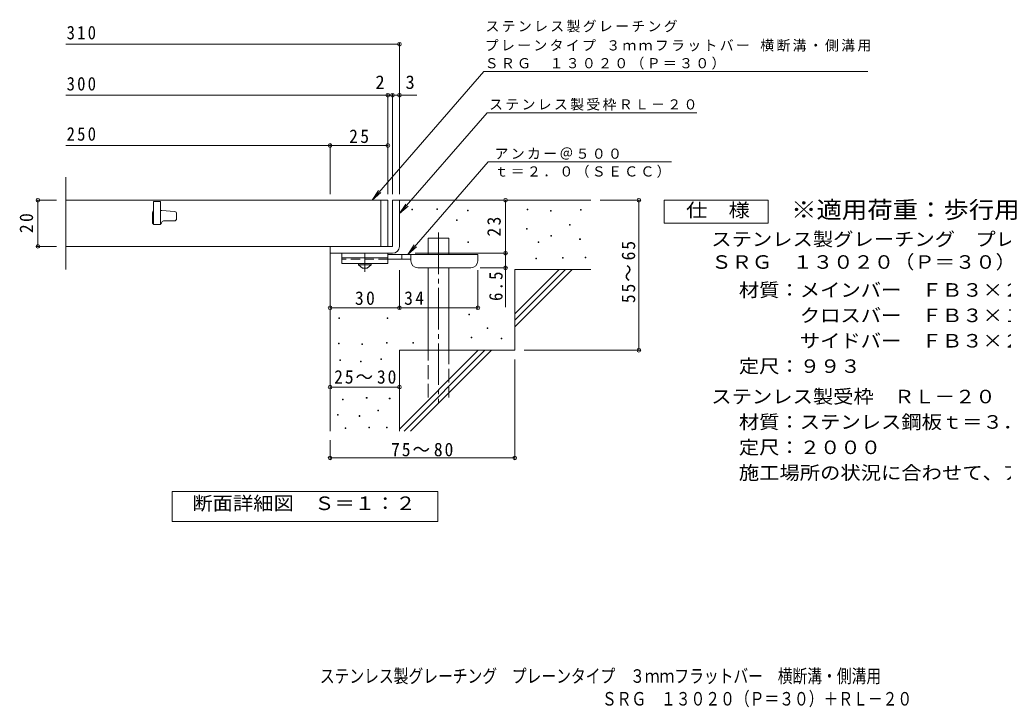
# Model space of a CAD drawing. Units: millimetres at full size; details may follow other scales. Extents: x -302 to 339, y -274 to 237.
# Drawn here: x -301.6 to 124.5, y -274.2 to 23.7 of the extents above; entities that cross this region are included whole.
import ezdxf
from ezdxf.enums import TextEntityAlignment as Align

# ---------------------------------------------------------------- set-up
doc = ezdxf.new("R2010")
doc.units = ezdxf.units.MM
doc.header["$LTSCALE"] = 2
doc.header["$PDMODE"] = 32
doc.header["$PDSIZE"] = 1.6
for name, pattern in [('CHAIN1', [8, 5, -1, 1, -1]), ('CHAIN2', [12, 9, -1, 1, -1]), ('DASHED2', [3, 2, -1]), ('DASHED3', [4, 3, -1])]:
    doc.linetypes.add(name, pattern=pattern)
for name, color, linetype, lineweight in [('D-0', 7, 'Continuous', 9), ('D-1', 2, 'Continuous', 9), ('D-2', 3, 'Continuous', 9), ('D-4', 7, 'Continuous', 9), ('D-5', 7, 'Continuous', 9), ('D-6', 6, 'Continuous', 9), ('D-9', 4, 'Continuous', 9)]:
    doc.layers.add(name, color=color, linetype=linetype, lineweight=lineweight)
doc.layers.add('F-5_F-5ﾚｲﾔ', color=2, linetype='Continuous')
doc.styles.add('ＭＳ ゴシック', font='')
doc.styles.get('ＭＳ ゴシック').set_extended_font_data('MS Gothic')

msp = doc.modelspace()

# ---------------------------------------------------------------- linework, layer by layer
at = {"layer": 'D-0'}
for points in [[(-131.687, -58.713), (-131.687, -58.413), (-131.387, -58.413), (-131.387, -58.713)], [(-120.859, -58.577), (-120.859, -58.277), (-120.559, -58.277), (-120.559, -58.577)], [(-107.595, -59.119), (-107.595, -58.819), (-107.295, -58.819), (-107.295, -59.119)], [(-81.743, -58.713), (-81.743, -58.413), (-81.443, -58.413), (-81.443, -58.713)], [(-71.592, -59.254), (-71.592, -58.954), (-71.292, -58.954), (-71.292, -59.254)], [(-58.599, -58.848), (-58.599, -58.548), (-58.299, -58.548), (-58.299, -58.848)], [(-112.332, -63.315), (-112.332, -63.015), (-112.032, -63.015), (-112.032, -63.315)], [(-82.014, -67.104), (-82.014, -66.804), (-81.714, -66.804), (-81.714, -67.104)], [(-63.471, -65.345), (-63.471, -65.045), (-63.171, -65.045), (-63.171, -65.345)], [(-71.457, -70.082), (-71.457, -69.782), (-71.157, -69.782), (-71.157, -70.082)], [(-59.005, -71.571), (-59.005, -71.271), (-58.705, -71.271), (-58.705, -71.571)], [(-107.46, -72.925), (-107.46, -72.624), (-107.16, -72.624), (-107.16, -72.925)], [(-77.006, -72.925), (-77.006, -72.624), (-76.706, -72.624), (-76.706, -72.925)], [(-77.953, -79.963), (-77.953, -79.663), (-77.653, -79.663), (-77.653, -79.963)], [(-66.449, -79.692), (-66.449, -79.392), (-66.149, -79.392), (-66.149, -79.692)], [(-56.568, -79.557), (-56.568, -79.256), (-56.268, -79.256), (-56.268, -79.557)], [(-163.317, -105.831), (-163.317, -105.531), (-163.017, -105.531), (-163.017, -105.831)], [(-142.38, -105.831), (-142.38, -105.531), (-142.08, -105.531), (-142.08, -105.831)], [(-107.054, -104.19), (-107.054, -103.89), (-106.754, -103.89), (-106.754, -104.19)], [(-99.068, -110.146), (-99.068, -109.845), (-98.768, -109.845), (-98.768, -110.146)], [(-105.971, -114.206), (-105.971, -113.906), (-105.671, -113.906), (-105.671, -114.206)], [(-92.977, -114.612), (-92.977, -114.312), (-92.677, -114.312), (-92.677, -114.612)], [(-163.469, -116.718), (-163.469, -116.418), (-163.169, -116.418), (-163.169, -116.718)], [(-153.343, -117.023), (-153.343, -116.723), (-153.043, -116.723), (-153.043, -117.023)], [(-142.76, -116.414), (-142.76, -116.114), (-142.46, -116.114), (-142.46, -116.414)], [(-131.279, -116.51), (-131.279, -116.209), (-130.979, -116.209), (-130.979, -116.51)], [(-145.197, -123.494), (-145.197, -123.194), (-144.897, -123.194), (-144.897, -123.494)], [(-162.86, -123.951), (-162.86, -123.651), (-162.56, -123.651), (-162.56, -123.951)], [(-154.028, -124.56), (-154.028, -124.26), (-153.728, -124.26), (-153.728, -124.56)], [(-151.44, -140.244), (-151.44, -139.944), (-151.14, -139.944), (-151.14, -140.244)], [(-141.466, -140.625), (-141.466, -140.325), (-141.166, -140.325), (-141.166, -140.625)], [(-161.794, -141.005), (-161.794, -140.705), (-161.494, -140.705), (-161.494, -141.005)], [(-163.926, -147.705), (-163.926, -147.405), (-163.626, -147.405), (-163.626, -147.705)], [(-154.485, -148.162), (-154.485, -147.862), (-154.185, -147.862), (-154.185, -148.162)], [(-146.415, -145.802), (-146.415, -145.502), (-146.115, -145.502), (-146.115, -145.802)], [(-160.652, -153.415), (-160.652, -153.115), (-160.352, -153.115), (-160.352, -153.415)], [(-150.298, -153.111), (-150.298, -152.811), (-149.998, -152.811), (-149.998, -153.111)], [(-142.684, -153.111), (-142.684, -152.811), (-142.384, -152.811), (-142.384, -153.111)]]:
    msp.add_lwpolyline(points, close=True, dxfattribs=at)
at = {"layer": 'D-1'}
for p, q in [((-140.112, -54.523), (-140.112, -74.523)), ((-140.112, -54.523), (-137.112, -54.523)), ((-137.112, -74.523), (-137.112, -54.523)), ((-140.112, -74.523), (-167.112, -74.523)), ((-167.112, -77.523), (-167.112, -74.523)), ((-167.112, -77.523), (-141.112, -77.523)), ((-141.112, -77.523), (-140.112, -77.523))]:
    msp.add_line(p, q, dxfattribs=at)
msp.add_arc((-140.112, -74.523), 3, 270, 0, dxfattribs=at)
at = {"layer": 'D-2'}
for p, q in [((-281.646, -84.523), (-281.646, -44.523)), ((-142.112, -54.523), (-281.646, -54.523)), ((-240.612, -55.023), (-243.612, -55.023)), ((-243.612, -55.023), (-243.612, -65.023)), ((-240.612, -55.023), (-240.612, -65.023)), ((-145.112, -54.523), (-145.112, -74.523)), ((-142.112, -54.523), (-142.112, -74.523)), ((-240.151, -59.023), (-240.612, -59.023)), ((-240.074, -59.026), (-234.536, -59.452)), ((-244.112, -60.023), (-244.112, -64.023)), ((-239.362, -63.523), (-234.612, -63.523)), ((-233.612, -62.523), (-233.612, -60.449)), ((-243.612, -65.023), (-240.612, -65.023)), ((-281.646, -74.523), (-142.112, -74.523))]:
    msp.add_line(p, q, dxfattribs=at)
for centre, radius, start, end in [((-243.112, -60.023), 1, 120.00092, 180), ((-240.151, -60.023), 1, 85.60146, 90), ((-234.612, -60.449), 1, 0, 85.60141), ((-239.362, -64.273), 0.75, 90, 180), ((-234.612, -62.523), 1, 270, 0), ((-243.112, -64.023), 1, 180, 270), ((-240.862, -64.273), 0.75, 270, 0)]:
    msp.add_arc(centre, radius, start, end, dxfattribs=at)
at = {"layer": 'D-4'}
for p, q in [((-281.646, 13.05), (-137.112, 13.05)), ((-137.112, -51.932), (-137.112, 13.651)), ((-142.112, -51.932), (-142.112, -8.489)), ((-140.112, -51.932), (-140.112, -8.489)), ((-281.646, -9.089), (-142.112, -9.089)), ((-142.112, -9.089), (-141.112, -9.089)), ((-141.112, -9.089), (-129.58, -9.089)), ((-281.646, -30.839), (-167.112, -30.839)), ((-167.112, -51.932), (-167.112, -30.239)), ((-167.112, -30.839), (-142.112, -30.839)), ((-294.326, -54.523), (-285.646, -54.523)), ((-293.726, -54.523), (-293.726, -74.523)), ((-91.119, -77.523), (-91.119, -54.523)), ((-32.76, -54.523), (-50.112, -54.523)), ((-33.36, -54.523), (-33.36, -119.523)), ((-294.326, -74.523), (-285.646, -74.523)), ((-130.31, -77.523), (-90.519, -77.523)), ((-91.119, -77.523), (-91.119, -100.873)), ((-137.111, -101.743), (-137.111, -84.823)), ((-103.111, -101.743), (-103.111, -84.823)), ((-90.519, -83.823), (-102.111, -83.823)), ((-87.112, -166.793), (-87.112, -123.523)), ((-32.76, -119.523), (-83.112, -119.523)), ((-167.112, -135.474), (-137.112, -135.474)), ((-167.112, -166.793), (-167.112, -158.523)), ((-167.112, -166.193), (-87.112, -166.193))]:
    msp.add_line(p, q, dxfattribs=at)
msp.add_lwpolyline([(-167.111, -101.143), (-137.111, -101.143), (-103.111, -101.143)], dxfattribs=at)
for p in [(-137.112, 13.05), (-142.112, -9.089), (-140.112, -9.089), (-137.112, -9.089), (-167.112, -30.839), (-142.112, -30.839), (-293.726, -54.523), (-91.119, -54.523), (-33.36, -54.523), (-293.726, -74.523), (-91.119, -77.523), (-91.119, -83.823), (-167.111, -101.143), (-137.111, -101.143), (-103.111, -101.143), (-33.36, -119.523), (-167.112, -135.474), (-137.112, -135.474), (-167.112, -166.193), (-87.112, -166.193)]:
    msp.add_point(p, dxfattribs=at)
at = {"layer": 'D-5'}
for p, q in [((-100.46, 1.201), (65.8, 1.201)), ((-99.094, -16.675), (-8.175, -16.675)), ((-98.579, -37.913), (-133.488, -78.023)), ((-98.579, -37.913), (-19.167, -37.913)), ((-148.96, -54.523), (-145.213, -51.212)), ((-137.112, -60.356), (-134.35, -56.188)), ((-133.488, -78.023), (-130.726, -73.855)), ((-133.488, -78.023), (-129.742, -74.712))]:
    msp.add_line(p, q, dxfattribs=at)
for points in [[(-100.46, 1.201), (-148.96, -54.523), (-146.197, -50.355)], [(-99.094, -16.675), (-137.112, -60.356), (-133.366, -57.045)]]:
    msp.add_lwpolyline(points, dxfattribs=at)
for points in [[(-22.399, -64.523), (-22.399, -54.523), (22.601, -54.523), (22.601, -64.523)], [(-235.511, -193.711), (-235.511, -180.711), (-120.511, -180.711), (-120.511, -193.711)]]:
    msp.add_lwpolyline(points, close=True, dxfattribs=at)
at = {"layer": 'D-6'}
for p, q in [((-137.112, -54.523), (-54.112, -54.523)), ((-124.654, -78.023), (-124.654, -71.023)), ((-124.654, -71.023), (-115.654, -71.023)), ((-115.654, -78.023), (-115.654, -71.023)), ((-167.112, -77.523), (-167.112, -154.523)), ((-124.654, -119.523), (-124.654, -83.823)), ((-115.654, -119.523), (-115.654, -83.823)), ((-87.112, -103.725), (-67.91, -84.523)), ((-87.112, -84.523), (-54.112, -84.523)), ((-87.112, -106.553), (-65.082, -84.523)), ((-87.112, -84.523), (-87.112, -119.523)), ((-87.112, -109.381), (-62.254, -84.523)), ((-137.112, -119.523), (-137.112, -154.523)), ((-137.112, -119.523), (-87.112, -119.523)), ((-137.112, -153.725), (-102.91, -119.523)), ((-135.082, -154.523), (-100.082, -119.523)), ((-132.254, -154.523), (-97.254, -119.523))]:
    msp.add_line(p, q, dxfattribs=at)
at = {"layer": 'D-6', "linetype": 'CHAIN2'}
msp.add_line((-120.154, -68.56), (-120.154, -142.189), dxfattribs=at)
at = {"layer": 'D-6', "linetype": 'DASHED3'}
for p, q in [((-124.654, -140.023), (-124.654, -119.523)), ((-115.654, -119.523), (-115.654, -140.023))]:
    msp.add_line(p, q, dxfattribs=at)
at = {"layer": 'D-9', "color": 3}
for p, q in [((-162.111, -77.523), (-162.111, -82.023)), ((-142.111, -77.523), (-162.111, -77.523)), ((-142.111, -79.523), (-162.111, -79.523)), ((-142.111, -77.523), (-142.111, -82.023)), ((-142.111, -82.023), (-162.111, -82.023))]:
    msp.add_line(p, q, dxfattribs=at)
at = {"layer": 'D-9', "color": 3, "linetype": 'DASHED2'}
msp.add_line((-142.111, -80.023), (-162.111, -80.023), dxfattribs=at)
at = {"layer": 'D-9', "linetype": 'CHAIN1'}
msp.add_line((-152.111, -85.571), (-152.111, -77.523), dxfattribs=at)
at = {"layer": 'D-9'}
for p, q in [((-103.111, -78.023), (-142.111, -78.023)), ((-132.106, -80.023), (-142.111, -80.023)), ((-136.111, -80.023), (-136.111, -78.023)), ((-132.111, -80.823), (-132.111, -78.023)), ((-103.111, -80.823), (-103.111, -78.023)), ((-129.111, -83.823), (-106.111, -83.823))]:
    msp.add_line(p, q, dxfattribs=at)
at = {"layer": 'D-9', "color": 2}
for p, q in [((-154.861, -82.523), (-154.861, -82.023)), ((-154.861, -82.523), (-153.111, -84.022)), ((-154.861, -82.523), (-149.361, -82.523)), ((-153.111, -84.022), (-151.111, -84.022)), ((-151.111, -84.022), (-149.361, -82.523)), ((-149.361, -82.523), (-149.361, -82.023))]:
    msp.add_line(p, q, dxfattribs=at)
at = {"layer": 'D-9'}
for centre, start, end in [((-129.111, -80.823), 180, 270), ((-106.111, -80.823), 270, 0)]:
    msp.add_arc(centre, 3, start, end, dxfattribs=at)

# ---------------------------------------------------------------- texts
at = {"layer": 'D-4', "color": 2, "style": 'ＭＳ ゴシック'}
for s, p in [('2', (-147.48, -8.089)), ('3', (-134.452, -8.089))]:
    msp.add_text(s, height=5.865, dxfattribs=at).set_placement(p, align=Align.BOTTOM_LEFT)
at = {"layer": 'D-4', "color": 2, "char_height": 5.865, "attachment_point": 7, "style": 'ＭＳ ゴシック'}
for s, insert in [('\\T1.27;\\W0.9;310', (-281.272, 15.05)), ('\\T1.27;\\W0.9;300', (-281.272, -7.089)), ('\\T1.27;\\W0.9;250', (-281.272, -28.839)), ('\\T1.27;\\W0.95;25', (-158.862, -29.839)), ('\\T1.27;\\W0.95;30', (-156.361, -99.943)), ('\\T1.27;\\W0.95;34', (-135.037, -99.943)), ('\\T1.22;\\W0.95;25～30', (-165.362, -134.093)), ('\\T1.22;\\W0.95;75～80', (-140.686, -165.54))]:
    msp.add_mtext(s, dxfattribs=dict(at, insert=insert))
at = {"layer": 'D-4', "color": 2, "char_height": 5.865, "attachment_point": 7, "rotation": 90, "style": 'ＭＳ ゴシック'}
for s, insert in [('\\T1.27;\\W0.95;20', (-295.726, -68.773)), ('\\T1.27;\\W0.95;23', (-93.119, -70.273)), ('\\T1.22;\\W0.95;55～65', (-34.881, -99.124)), ('\\T1.27;\\W0.9;6.5', (-92.319, -98.162))]:
    msp.add_mtext(s, dxfattribs=dict(at, insert=insert))
at = {"layer": 'D-5', "color": 2, "style": 'ＭＳ ゴシック'}
for s, width, p in [('仕\u3000様', 1.15, (-12.899, -63.523)), ('ステンレス製グレーチング\u3000プレーンタイプ\u3000３ｍｍフラットバー\u3000横断溝・側溝用', 1.1, (-1.981, -76.107)), ('ＳＲＧ\u3000１３０２０（Ｐ＝３０）', 1.1, (-1.981, -85.999)), ('材質：メインバー\u3000ＦＢ３×２０（ＳＵＳ３０４）', 1.1, (9.961, -98.107)), ('\u3000\u3000\u3000クロスバー\u3000ＦＢ３×１０（ＳＵＳ３０４）', 1.1, (9.961, -109.107)), ('\u3000\u3000\u3000サイドバー\u3000ＦＢ３×２０（ＳＵＳ３０４）', 1.1, (9.961, -120.107)), ('定尺：９９３', 1.1, (9.961, -131.107)), ('ステンレス製受枠\u3000ＲＬ－２０', 1.1, (-1.981, -144.281)), ('材質：ステンレス鋼板ｔ＝３．０（ＳＵＳ３０４）', 1.1, (9.961, -155.282)), ('定尺：２０００', 1.1, (9.961, -166.281)), ('施工場所の状況に合わせて、アンカーをプライヤー等で折り曲げてご使用ください。', 1.1, (9.961, -177.281)), ('断面詳細図\u3000Ｓ＝１：２', 1.1, (-226.826, -190.517))]:
    msp.add_text(s, height=5.865, dxfattribs=dict(at, width=width)).set_placement(p, align=Align.BOTTOM_LEFT)
at = {"layer": 'D-5', "color": 3, "style": 'ＭＳ ゴシック', "width": 1.1}
msp.add_text('※適用荷重：歩行用', height=7.331, dxfattribs=at).set_placement((32.601, -64.523), align=Align.BOTTOM_LEFT)
at = {"layer": 'D-5', "char_height": 4.399, "attachment_point": 7, "style": 'ＭＳ ゴシック'}
for s, insert in [('\\T1.17;ステンレス製グレーチング', (-99.797, 18.134)), ('\\T1.17;プレーンタイプ\\~３ｍｍフラットバー\\~横断溝・側溝用', (-100.108, 9.803)), ('\\T1.17;ＳＲＧ\u3000１３０２０（Ｐ＝３０）', (-100.151, 2.041)), ('\\T1.17;ステンレス製受枠ＲＬ－２０', (-98.217, -15.723)), ('\\T1.17;アンカー＠５００', (-95.85, -36.981)), ('\\T1.17;ｔ＝２．０（ＳＥＣＣ）', (-95.85, -44.845))]:
    msp.add_mtext(s, dxfattribs=dict(at, insert=insert))
at = {"layer": 'F-5_F-5ﾚｲﾔ', "style": 'ＭＳ ゴシック', "width": 0.8}
for s, p in [('ステンレス製グレーチング\u3000プレーンタイプ\u3000３ｍｍフラットバー\u3000横断溝・側溝用', (-171.58, -265.348)), ('ＳＲＧ\u3000１３０２０（Ｐ＝３０）＋ＲＬ－２０', (-49.355, -275.195))]:
    msp.add_text(s, height=5.865, dxfattribs=at).set_placement(p, align=Align.BOTTOM_LEFT)

doc.saveas('drawing.dxf')
